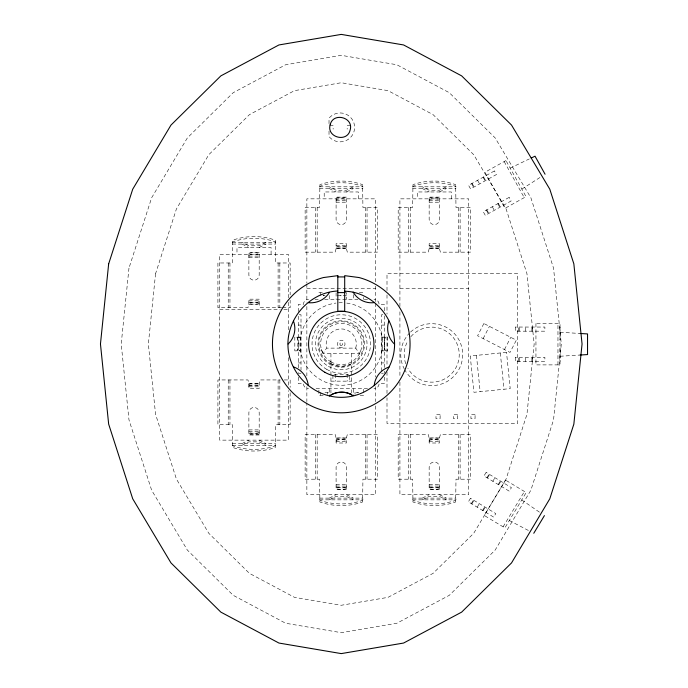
<?xml version="1.0" encoding="UTF-8"?>
<svg xmlns="http://www.w3.org/2000/svg" width="688" height="688" viewBox="0 0 688 688"><rect width="100%" height="100%" fill="white"/><g stroke="black" fill="none" stroke-linecap="round" stroke-linejoin="round"><path stroke-width="0.52" stroke-dasharray="3.44 2.58" d="M518.743 361.449L518.743 357.321M518.743 331.177L518.743 327.049M519.354 361.449L519.354 357.321M519.354 331.177L519.354 327.049M525.623 361.449L525.623 357.321M525.623 331.177L525.623 327.049M531.893 361.449L531.893 357.321M531.893 331.177L531.893 327.049M532.503 361.449L532.503 357.321M532.503 331.177L532.503 327.049M557.959 364.889L557.959 323.609M281.667 307.699L260.116 307.699L259.195 304.259L259.195 299.177L248.875 299.177L248.875 304.259L247.955 307.699L217.915 307.699L217.915 262.979L232.363 262.979L232.682 240.215C245.831 235.408 262.24 235.408 275.398 240.215L275.707 262.979L290.155 262.979L290.155 294.92M290.155 392.719L290.155 424.659L275.707 424.659L275.398 447.424C262.24 452.231 245.831 452.231 232.682 447.424L232.363 424.659L217.915 424.659L217.915 379.939L247.955 379.939L248.875 383.379L248.875 388.453L259.195 388.453L259.195 383.379L260.116 379.939L280.179 379.939M336.097 248.721L335.176 252.161L305.137 252.161L305.137 207.441L319.585 207.441L319.903 184.676C333.052 179.878 349.461 179.878 362.61 184.676L362.929 207.441L377.377 207.441L377.377 252.161L347.337 252.161L346.417 248.721L346.417 243.647L336.097 243.647L336.097 248.721L346.417 248.721M346.417 437.921L347.337 434.481L377.377 434.481L377.377 479.201L362.929 479.201L362.61 501.965C349.461 506.772 333.052 506.772 319.903 501.965L319.585 479.201L305.137 479.201L305.137 434.481L335.176 434.481L336.097 437.921L336.097 443.003L346.417 443.003L346.417 437.921L336.097 437.921M429.157 248.721L428.237 252.161L398.197 252.161L398.197 207.441L412.645 207.441L412.963 184.676C426.113 179.878 442.522 179.878 455.671 184.676L455.989 207.441L470.437 207.441L470.437 252.161L440.397 252.161L439.477 248.721L439.477 243.647L429.157 243.647L429.157 248.721L439.477 248.721M439.477 437.921L440.397 434.481L470.437 434.481L470.437 479.201L455.989 479.201L455.671 501.965C442.522 506.772 426.113 506.772 412.963 501.965L412.645 479.201L398.197 479.201L398.197 434.481L428.237 434.481L429.157 437.921L429.157 443.003L439.477 443.003L439.477 437.921L429.157 437.921M232.363 242.649L232.682 241.875C245.831 237.068 262.24 237.068 275.398 241.875L275.707 242.649M319.585 187.11L319.903 186.345C333.052 181.537 349.461 181.537 362.61 186.345L362.929 187.11M275.707 444.99L275.398 445.764C262.24 450.563 245.831 450.563 232.682 445.764L232.363 444.99M412.645 187.11L412.963 186.345C426.113 181.537 442.522 181.537 455.671 186.345L455.989 187.11M362.929 499.54L362.61 500.305C349.461 505.112 333.052 505.112 319.903 500.305L319.585 499.54M455.989 499.54L455.671 500.305C442.522 505.112 426.113 505.112 412.963 500.305L412.645 499.54M355.713 348.128L355.808 347.896A15.067 15.067 0 0 0 341.257 328.933A15.067 15.067 0 0 0 326.705 347.896L323.119 353.632L359.394 353.632L355.713 348.128L326.8 348.128M359.11 354.311L361.174 349.332M483.148 338.608L489.435 326.37M504.467 349.564L510.763 337.326M471.297 503.625L473.43 500.09M486.932 477.704L489.065 474.17M471.822 503.943L473.955 500.408M487.457 478.022L489.589 474.488M477.188 507.176L479.321 503.642M492.823 481.256L494.956 477.721M482.555 510.419L484.687 506.884M498.198 484.498L500.322 480.964M483.079 510.737L485.212 507.202M498.714 484.808L500.847 481.273M503.1 526.827L524.428 491.481M521.839 189.088L540.605 177.091M353.297 186.801L346.417 190.241L336.097 190.241L329.217 186.801M346.417 191.961L353.297 188.521M266.075 242.339L259.195 245.779L248.875 245.779L241.995 242.339M259.195 247.499L266.075 244.059M446.357 186.801L439.477 190.241L429.157 190.241L422.277 186.801M439.477 191.961L446.357 188.521M241.995 443.579L248.875 440.139M241.995 445.299L248.875 441.859L259.195 441.859L266.075 445.299M329.217 498.121L336.097 494.681M329.217 499.841L336.097 496.401L346.417 496.401L353.297 499.841M422.277 498.121L429.157 494.681M422.277 499.841L429.157 496.401L439.477 496.401L446.357 499.841M510.169 168.104L529.296 158.945M351.577 363.66C345.213 367.039 337.301 367.039 330.937 363.66M560.023 356.255L580.13 355.025M357.579 392.513L358.474 392.504L353.297 392.504M329.707 125.68L333.147 125.68L333.147 129.12M350.622 125.68L347.182 125.68L347.182 129.12M319.585 186.801L362.929 186.801M412.645 186.801L455.989 186.801M319.585 188.521L362.929 188.521M412.645 188.521L455.989 188.521M336.097 200.561L346.417 200.561M429.157 200.561L439.477 200.561M336.097 202.203L346.417 202.203M429.157 202.203L439.477 202.203M232.363 242.339L275.707 242.339M232.363 244.059L275.707 244.059M336.097 245.281L346.417 245.281M429.157 245.281L439.477 245.281M336.097 247.001L346.417 247.001M429.157 247.001L439.477 247.001M248.875 256.099L259.195 256.099M248.875 257.733L259.195 257.733M306.857 288.281L375.657 288.281M399.917 288.281L468.717 288.281M322.345 292.744L318.897 292.744L318.897 295.496M344.722 292.744L346.442 292.744L346.442 299.28M359.368 292.744L363.642 292.744M323.033 295.496L325.106 295.496M337.129 295.496L346.442 295.496M315.009 299.28L318.217 299.28M324.65 299.28L357.863 299.28M364.296 299.28L367.504 299.28M248.875 300.819L259.195 300.819M248.875 302.539L259.195 302.539M248.875 304.259L259.195 304.259M282.579 307.699L290.155 307.699L290.155 300.243M219.635 309.419L280.179 309.419M283.826 309.419L288.435 309.419M299.177 314.76L301.009 314.76L301.009 370.144M298.257 325.08L301.009 325.08M381.505 325.08L384.257 325.08M301.009 337.12L294.817 337.12L294.817 350.88L301.009 350.88M381.505 337.12L387.697 337.12L387.697 350.88L381.505 350.88M298.257 362.92L301.009 362.92M381.505 362.92L384.257 362.92M301.009 373.24L298.257 373.24L298.257 370.729M381.505 373.24L383.336 373.24M333.955 374.272L348.592 374.272M284.221 379.939L290.155 379.939L290.155 387.387M330.937 381.152L351.577 381.152M248.875 383.379L259.195 383.379M248.875 385.099L259.195 385.099M248.875 386.819L259.195 386.819M316.076 388.72L367.504 388.72M324.968 392.504L329.242 392.504M323.179 395.256L318.897 395.256L318.897 388.72M360.194 395.256L363.642 395.256L363.642 388.72M248.875 429.897L259.195 429.897M248.875 431.539L259.195 431.539M248.875 433.259L259.195 433.259M336.097 439.641L346.417 439.641M429.157 439.641L439.477 439.641M336.097 441.361L346.417 441.361M429.157 441.361L439.477 441.361M232.363 443.579L275.707 443.579M232.363 445.299L275.707 445.299M336.097 484.447L346.417 484.447M429.157 484.447L439.477 484.447M336.097 486.081L346.417 486.081M429.157 486.081L439.477 486.081M336.097 487.801L346.417 487.801M429.157 487.801L439.477 487.801M319.585 498.121L362.929 498.121M412.645 498.121L455.989 498.121M319.585 499.841L362.929 499.841M412.645 499.841L455.989 499.841M340.379 295.487L341.274 295.496M323.179 295.487L324.074 295.496M560.023 332.252L580.13 333.482M422.277 188.521L429.157 191.961M329.217 188.521L336.097 191.961M241.995 244.059L248.875 247.499M439.477 494.681L446.357 498.121M259.195 440.139L266.075 443.579M346.417 494.681L353.297 498.121M509.326 520.498L529.063 530.818M521.728 499.944L540.063 512.586M504.166 161.568L524.239 197.637M483.595 176.954L485.599 180.557M498.318 203.407L500.322 207.011M483.062 177.246L485.066 180.858M497.785 203.7L499.789 207.312M477.584 180.299L479.588 183.902M492.307 206.753L494.311 210.356M472.106 183.343L474.109 186.955M486.829 209.797L488.833 213.4M471.572 183.644L473.576 187.248M486.296 210.098L488.299 213.701M321.339 349.332L323.403 354.311M500.305 352.961L503.986 389.236M476.457 355.386L480.138 391.661M560.023 327.049L560.023 340.25M560.023 348.257L560.023 361.432M460.117 207.441L460.117 252.161M460.117 434.481L460.117 479.201M458.397 207.441L458.397 252.161M458.397 434.481L458.397 479.201M451.371 198.841L451.371 191.961L417.263 191.961L417.263 198.841M410.237 207.441L410.237 252.161M410.237 434.481L410.237 479.201M408.517 207.441L408.517 252.161M408.517 434.481L408.517 479.201M399.917 306.461L399.917 198.841L468.717 198.841L468.717 494.681L399.917 494.681L399.917 381.324M399.917 311.81L399.917 375.975M387 290.603L387 273.454L517.72 273.454L517.72 423.438L387 423.438L387 397.733M387 294.885L387 314.167M387 336.664L387 365.595M387 372.019L387 393.441M384.652 337.12L384.652 350.88M384.257 310.856L384.257 304.44L379.097 304.44A5.16 5.16 0 0 0 373.937 299.28M384.257 367.521L384.257 314.76L381.505 314.76L381.505 372.208M384.257 371.176L384.257 373.24M384.257 377.144L384.257 383.56L379.097 383.56A5.16 5.16 0 0 1 373.937 388.72M375.657 281.899L375.657 198.841L306.857 198.841L306.857 282.957M375.657 286.156L375.657 302.187M375.657 303.253L375.657 377.05M375.657 386.673L375.657 401.646M375.657 405.92L375.657 494.681L306.857 494.681L306.857 402.712M367.057 207.441L367.057 252.161M367.057 434.481L367.057 479.201M365.337 207.441L365.337 252.161M365.337 434.481L365.337 479.201M363.642 297.388L363.642 299.28M358.31 198.841L358.31 191.961L324.203 191.961L324.203 198.841M355.017 392.504L355.017 394.336M353.297 294.61L353.297 299.28M353.297 388.72L353.297 395.256M351.577 353.632L351.577 394.774M349.607 376.241L349.607 381.152M347.173 374.272L347.173 381.152M336.097 292.744L336.097 299.28M335.331 374.272L335.331 381.152M332.906 375.252L332.906 381.152M330.937 353.632L330.937 392.917M329.242 295.496L329.242 299.28M329.242 388.72L329.242 395.256M329.019 123.694L329.019 118.396L329.948 117.184A14.448 14.448 0 0 1 350.381 117.184A14.448 14.448 0 0 1 350.381 137.617A14.448 14.448 0 0 1 329.948 137.617L329.019 136.405L329.019 131.107M327.522 392.504L327.522 394.336M320.617 292.744L320.617 295.496M320.617 392.504L320.617 395.256M317.177 207.441L317.177 252.161M317.177 434.481L317.177 479.201M315.457 207.441L315.457 252.161M315.457 434.481L315.457 479.201M306.857 284.024L306.857 302.187M306.857 306.461L306.857 375.975M306.857 386.673L306.857 401.646M298.257 311.664L298.257 304.44L303.417 304.44A5.16 5.16 0 0 1 308.577 299.28M298.257 316.205L298.257 369.662M298.257 377.144L298.257 383.56L303.417 383.56A5.16 5.16 0 0 0 308.577 388.72M297.861 337.12L297.861 350.88M288.435 297.775L288.435 254.379L219.635 254.379L219.635 440.139L288.435 440.139L288.435 390.586M288.435 302.376L288.435 329.776M288.435 357.631L288.435 385.495M279.835 262.979L279.835 307.699M279.835 379.939L279.835 424.659M278.115 262.979L278.115 307.699M278.115 379.939L278.115 424.659M271.089 254.379L271.089 247.499L236.982 247.499L236.982 254.379M229.955 262.979L229.955 307.699M229.955 379.939L229.955 424.659M228.235 262.979L228.235 307.699M228.235 379.939L228.235 424.659M410.555 332.055A30.96 30.96 0 0 1 455.86 335.262A30.96 30.96 0 0 1 449.204 380.197A30.96 30.96 0 0 1 404.914 370.118M404.424 369.241A30.96 30.96 0 0 1 409.128 333.474M410.865 336.681A27.52 27.52 0 0 1 451.896 335.925A27.52 27.52 0 0 1 448.06 376.783A27.52 27.52 0 0 1 407.889 368.398M405.739 363.728A27.52 27.52 0 0 1 407.889 340.878M346.743 303.09A41.28 41.28 0 0 1 376.018 366.265A41.28 41.28 0 0 1 306.392 366.102A41.28 41.28 0 0 1 335.968 303.064M338.883 302.789A41.28 41.28 0 0 1 344.8 302.875M296.588 337.12A6.88 1.668 -90 0 1 298.257 344A6.88 1.668 -90 0 1 296.588 350.88M299.254 337.12A6.88 1.668 -90 0 1 300.923 344A6.88 1.668 -90 0 1 299.254 350.88M385.925 350.88A6.88 1.668 -90 0 1 384.257 344A6.88 1.668 -90 0 1 385.925 337.12M383.259 350.88A6.88 1.668 -90 0 1 381.591 344A6.88 1.668 -90 0 1 383.259 337.12M336.097 439.125A5.16 1.118 0 0 1 341.257 438.007A5.16 1.118 0 0 1 346.417 439.125M336.097 440.767A5.16 1.118 0 0 1 341.257 439.641A5.16 1.118 0 0 1 346.417 440.767M346.417 486.683A5.16 1.118 0 0 1 341.257 487.801A5.16 1.118 0 0 1 336.097 486.683M346.417 488.325A5.16 1.118 0 0 1 341.257 489.443A5.16 1.118 0 0 1 336.097 488.325M346.417 247.525A5.16 1.118 0 0 1 341.257 248.643A5.16 1.118 0 0 1 336.097 247.525M346.417 245.883A5.16 1.118 0 0 1 341.257 247.001A5.16 1.118 0 0 1 336.097 245.883M336.097 199.967A5.16 1.118 0 0 1 341.257 198.841A5.16 1.118 0 0 1 346.417 199.967M336.097 198.325A5.16 1.118 0 0 1 341.257 197.207A5.16 1.118 0 0 1 346.417 198.325M429.157 439.125A5.16 1.118 0 0 1 434.317 438.007A5.16 1.118 0 0 1 439.477 439.125M429.157 440.767A5.16 1.118 0 0 1 434.317 439.641A5.16 1.118 0 0 1 439.477 440.767M439.477 486.683A5.16 1.118 0 0 1 434.317 487.801A5.16 1.118 0 0 1 429.157 486.683M439.477 488.325A5.16 1.118 0 0 1 434.317 489.443A5.16 1.118 0 0 1 429.157 488.325M439.477 247.525A5.16 1.118 0 0 1 434.317 248.643A5.16 1.118 0 0 1 429.157 247.525M439.477 245.883A5.16 1.118 0 0 1 434.317 247.001A5.16 1.118 0 0 1 429.157 245.883M429.157 199.967A5.16 1.118 0 0 1 434.317 198.841A5.16 1.118 0 0 1 439.477 199.967M429.157 198.325A5.16 1.118 0 0 1 434.317 197.207A5.16 1.118 0 0 1 439.477 198.325M259.195 303.055A5.16 1.118 0 0 1 254.035 304.173A5.16 1.118 0 0 1 248.875 303.055M259.195 301.421A5.16 1.118 0 0 1 254.035 302.539A5.16 1.118 0 0 1 248.875 301.421M248.875 255.497A5.16 1.118 0 0 1 254.035 254.379A5.16 1.118 0 0 1 259.195 255.497M248.875 253.855A5.16 1.118 0 0 1 254.035 252.737A5.16 1.118 0 0 1 259.195 253.855M248.875 384.575A5.16 1.118 0 0 1 254.035 383.457A5.16 1.118 0 0 1 259.195 384.575M248.875 386.217A5.16 1.118 0 0 1 254.035 385.099A5.16 1.118 0 0 1 259.195 386.217M259.195 432.141A5.16 1.118 0 0 1 254.035 433.259A5.16 1.118 0 0 1 248.875 432.141M259.195 433.775A5.16 1.118 0 0 1 254.035 434.893A5.16 1.118 0 0 1 248.875 433.775M515.303 357.321L515.303 361.449L544.887 361.449L544.887 357.321L515.303 357.321M515.303 327.049L515.303 331.177L544.887 331.177L544.887 327.049L515.303 327.049M535.943 323.609L535.943 364.889L560.023 364.889L560.023 323.609L535.943 323.609M128.974 268.131L121.208 344L128.974 419.869L151.644 490.234L187.36 550.082L233.215 595.318L285.675 623.259L341.257 632.668L396.83 623.259L449.298 595.318L495.154 550.082L530.869 490.234L553.539 419.869L561.305 344L553.539 268.131L530.869 197.766L495.154 137.918L449.298 92.682L396.83 64.741L341.257 55.332L285.675 64.741L233.215 92.682L187.36 137.918L151.644 197.766L128.974 268.131M155.557 273.712L148.359 344L155.557 414.288L176.412 479.029L208.782 533.277L249.383 573.328L294.507 597.356L341.257 605.268L388.006 597.356L433.13 573.328L473.731 533.277L506.101 479.029L526.956 414.288L534.155 344L526.956 273.712L506.101 208.971L473.731 154.723L433.13 114.672L388.006 90.644L341.257 82.732L294.507 90.644L249.383 114.672L208.782 154.723L176.412 208.971L155.557 273.712M483.879 323.515L477.592 335.753L510.023 352.419L516.318 340.182L483.879 323.515M470.489 498.31L468.356 501.844L493.683 517.127L495.816 513.592L470.489 498.31M486.124 472.389L483.991 475.924L509.318 491.206L511.451 487.672L486.124 472.389M505.568 480.112L484.249 515.458L504.872 527.894L526.191 492.548L505.568 480.112M505.964 160.562L484.928 172.275L505.001 208.344L526.045 196.63L505.964 160.562M494.414 170.934L468.562 185.321L470.575 188.925L496.426 174.537L494.414 170.934M509.137 197.379L483.286 211.766L485.298 215.378L511.141 200.991L509.137 197.379M506.514 352.333L470.239 356.014L473.929 392.298L510.204 388.608L506.514 352.333M346.417 197.121L336.097 197.121L336.097 219.481A5.16 5.16 0 0 0 341.257 224.641A5.16 5.16 0 0 0 346.417 219.481L346.417 197.121M439.477 197.121L429.157 197.121L429.157 219.481A5.16 5.16 0 0 0 434.317 224.641A5.16 5.16 0 0 0 439.477 219.481L439.477 197.121M259.195 252.659L248.875 252.659L248.875 275.019A5.16 5.16 0 0 0 254.035 280.179A5.16 5.16 0 0 0 259.195 275.019L259.195 252.659M440.114 414.494L435.986 414.494L435.986 418.622L440.114 418.622L440.114 414.494M457.589 414.494L453.461 414.494L453.461 418.622L457.589 418.622L457.589 414.494M475.064 414.494L470.936 414.494L470.936 418.622L475.064 418.622L475.064 414.494M259.195 434.979L248.875 434.979L248.875 412.619A5.16 5.16 0 0 1 254.035 407.459A5.16 5.16 0 0 1 259.195 412.619L259.195 434.979M346.417 489.521L336.097 489.521L336.097 467.161A5.16 5.16 0 0 1 341.257 462.001A5.16 5.16 0 0 1 346.417 467.161L346.417 489.521M439.477 489.521L429.157 489.521L429.157 467.161A5.16 5.16 0 0 1 434.317 462.001A5.16 5.16 0 0 1 439.477 467.161L439.477 489.521M328.374 366.317A25.774 25.774 0 0 0 367.031 344A25.774 25.774 0 0 0 328.374 321.683A25.774 25.774 0 0 0 328.374 366.317M330.102 363.316A22.3 22.3 0 0 0 363.556 344A22.3 22.3 0 0 0 330.102 324.684A22.3 22.3 0 0 0 330.102 363.316M326.637 369.318A29.24 29.24 0 0 0 370.497 344A29.24 29.24 0 0 0 326.637 318.682A29.24 29.24 0 0 0 326.637 369.318M329.647 364.107A23.22 23.22 0 0 0 364.477 344A23.22 23.22 0 0 0 329.647 323.893A23.22 23.22 0 0 0 329.647 364.107M330.945 361.854A20.614 20.614 0 0 0 361.871 344A20.614 20.614 0 0 0 330.945 326.146A20.614 20.614 0 0 0 330.945 361.854M339.218 347.191A3.784 3.784 0 0 0 345.041 344.172A3.784 3.784 0 0 0 339.511 340.646A3.784 3.784 0 0 0 339.218 347.191M340.569 345.195A1.376 1.376 0 0 0 342.633 344A1.376 1.376 0 0 0 340.569 342.805A1.376 1.376 0 0 0 340.569 345.195"/><path stroke-width="1.03" d="M533.768 533.269L544.423 515.596M331.229 394.835C335.581 392.108 344.869 390.87 350.57 394.258M531.205 158.025L535.032 156.193L545.068 174.227M337.817 290.998C309.927 292.219 286.956 317.942 287.962 345.686C288.685 374.22 314.425 398.378 342.942 397.294C371.477 396.572 395.634 370.832 394.551 342.314C393.734 315.947 371.391 291.901 344.697 291.213M580.13 355.025L587.543 354.569L587.543 333.929L580.13 333.482M337.817 276.92L344.697 276.92M337.817 292.598L344.697 292.598M350.949 394.448L351.577 394.774L350.304 394.138M329.397 395.944A21.061 21.061 0 0 1 353.039 395.634M374.22 385.332A21.706 21.706 0 0 1 389.073 367.022M394.379 344A21.56 21.56 0 0 1 388.901 321.055M293.613 366.945A21.982 21.982 0 0 1 308.258 385.383M293.441 320.978A21.165 21.165 0 0 1 288.134 344M374.255 302.617A21.13 21.13 0 0 1 353.116 292.056M329.475 292.366A21.93 21.93 0 0 1 308.293 302.668M108.661 263.874L100.457 344L108.661 424.126L132.715 498.8L170.985 562.922L220.857 612.122L278.932 643.048L341.257 653.6L403.581 643.048L461.657 612.122L511.528 562.922L549.798 498.8L573.852 424.126L582.057 344L573.852 263.874L549.798 189.2L511.528 125.078L461.657 75.878L403.581 44.952L341.257 34.4L278.932 44.952L220.857 75.878L170.985 125.078L132.715 189.2L108.661 263.874M330.197 124.726C326.284 137.402 347.191 143.009 350.132 130.075C354.053 117.399 333.147 111.791 330.197 124.726M337.817 275.656L323.446 277.548A68.8 68.8 0 0 0 284.901 383.465A68.8 68.8 0 0 0 397.612 383.465A68.8 68.8 0 0 0 359.067 277.548L344.697 275.656L344.697 311.32L337.817 311.32L337.817 275.656M324.917 372.303A32.68 32.68 0 0 0 373.937 344A32.68 32.68 0 0 0 324.917 315.697A32.68 32.68 0 0 0 324.917 372.303"/></g></svg>
